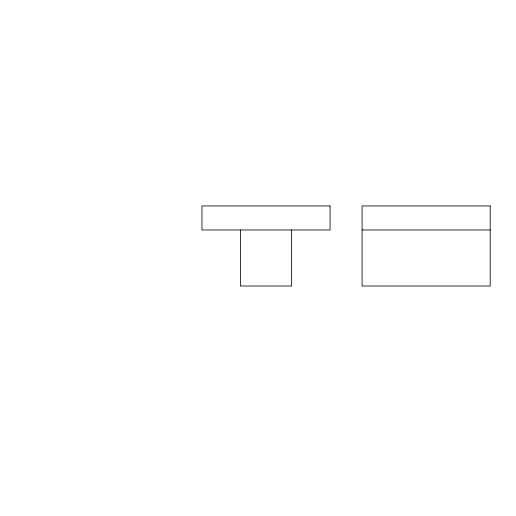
<?xml version="1.0" encoding="UTF-8"?>
<svg xmlns="http://www.w3.org/2000/svg" width="516" height="516" viewBox="0 0 516 516"><rect width="100%" height="100%" fill="white"/><g stroke="black" fill="none" stroke-linecap="round" stroke-linejoin="round"><path stroke-width="0.77" d="M362.09 229.975L490.2 229.975M291.63 229.975L291.63 286.019L240.385 286.019L240.385 229.975M330.059 205.949L201.95 205.949L201.95 229.975L330.059 229.975L330.059 205.949M490.2 205.949L362.09 205.949L362.09 286.019L490.2 286.019L490.2 205.949"/></g></svg>
